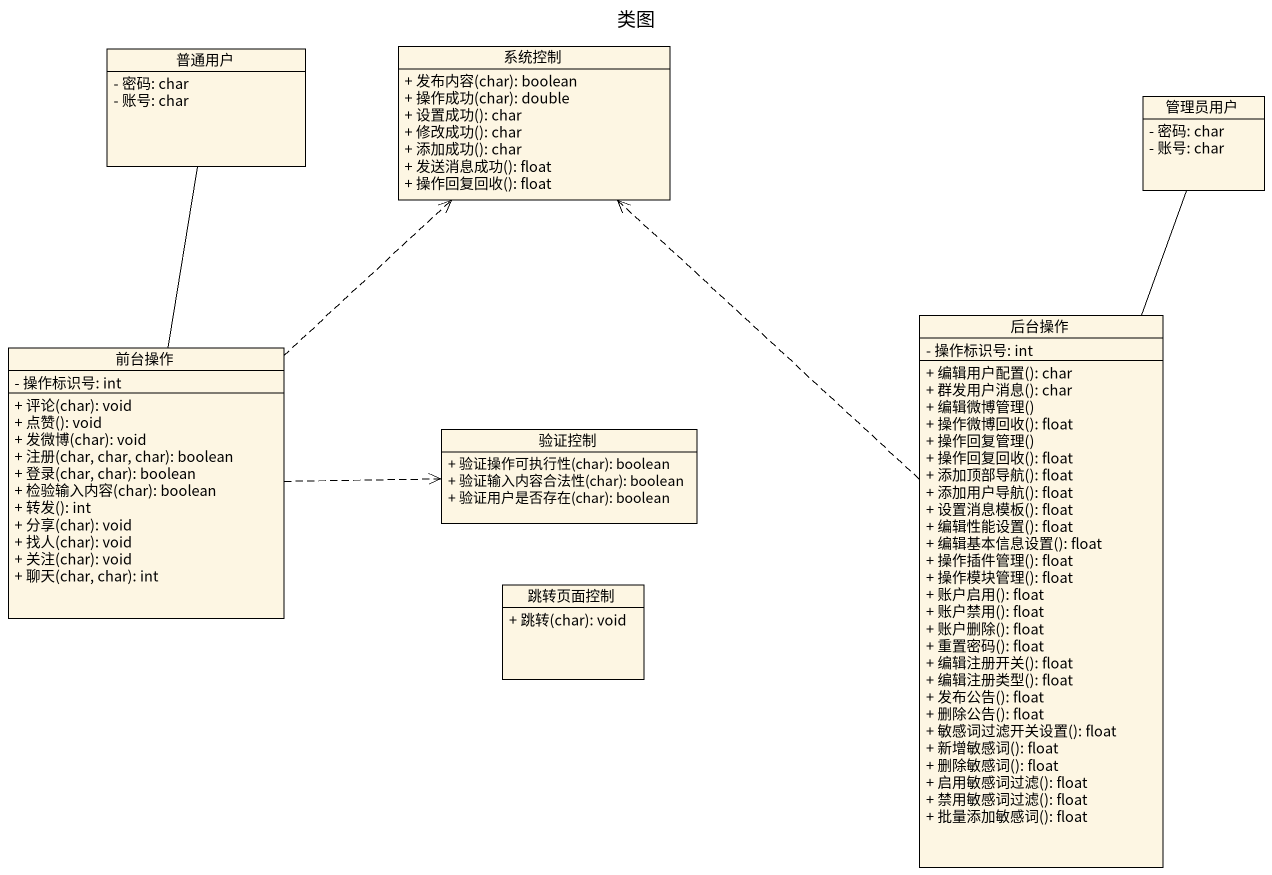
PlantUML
@startuml
title 类图
hide circle
hide empty members
skinparam classAttributeIconSize 0
class 普通用户 {
  - 密码: char
  - 账号: char
}
class 系统控制 {
  + 发布内容(char): boolean
  + 操作成功(char): double
  + 设置成功(): char
  + 修改成功(): char
  + 添加成功(): char
  + 发送消息成功(): float
  + 操作回复回收(): float
}
class 管理员用户 {
  - 密码: char
  - 账号: char
}
class 后台操作 {
  - 操作标识号: int
  + 编辑用户配置(): char
  + 群发用户消息(): char
  + 编辑微博管理()
  + 操作微博回收(): float
  + 操作回复管理()
  + 操作回复回收(): float
  + 添加顶部导航(): float
  + 添加用户导航(): float
  + 设置消息模板(): float
  + 编辑性能设置(): float
  + 编辑基本信息设置(): float
  + 操作插件管理(): float
  + 操作模块管理(): float
  + 账户启用(): float
  + 账户禁用(): float
  + 账户删除(): float
  + 重置密码(): float
  + 编辑注册开关(): float
  + 编辑注册类型(): float
  + 发布公告(): float
  + 删除公告(): float
  + 敏感词过滤开关设置(): float
  + 新增敏感词(): float
  + 删除敏感词(): float
  + 启用敏感词过滤(): float
  + 禁用敏感词过滤(): float
  + 批量添加敏感词(): float
}
class 前台操作 {
  - 操作标识号: int
  + 评论(char): void
  + 点赞(): void
  + 发微博(char): void
  + 注册(char, char, char): boolean
  + 登录(char, char): boolean
  + 检验输入内容(char): boolean
  + 转发(): int
  + 分享(char): void
  + 找人(char): void
  + 关注(char): void
  + 聊天(char, char): int
}
class 验证控制 {
  + 验证操作可执行性(char): boolean
  + 验证输入内容合法性(char): boolean
  + 验证用户是否存在(char): boolean
}
class 跳转页面控制 {
  + 跳转(char): void
}
普通用户 -- 前台操作
管理员用户 -- 后台操作
后台操作 .up.> 系统控制
前台操作 .up.> 系统控制
前台操作 .right.> 验证控制
@enduml
